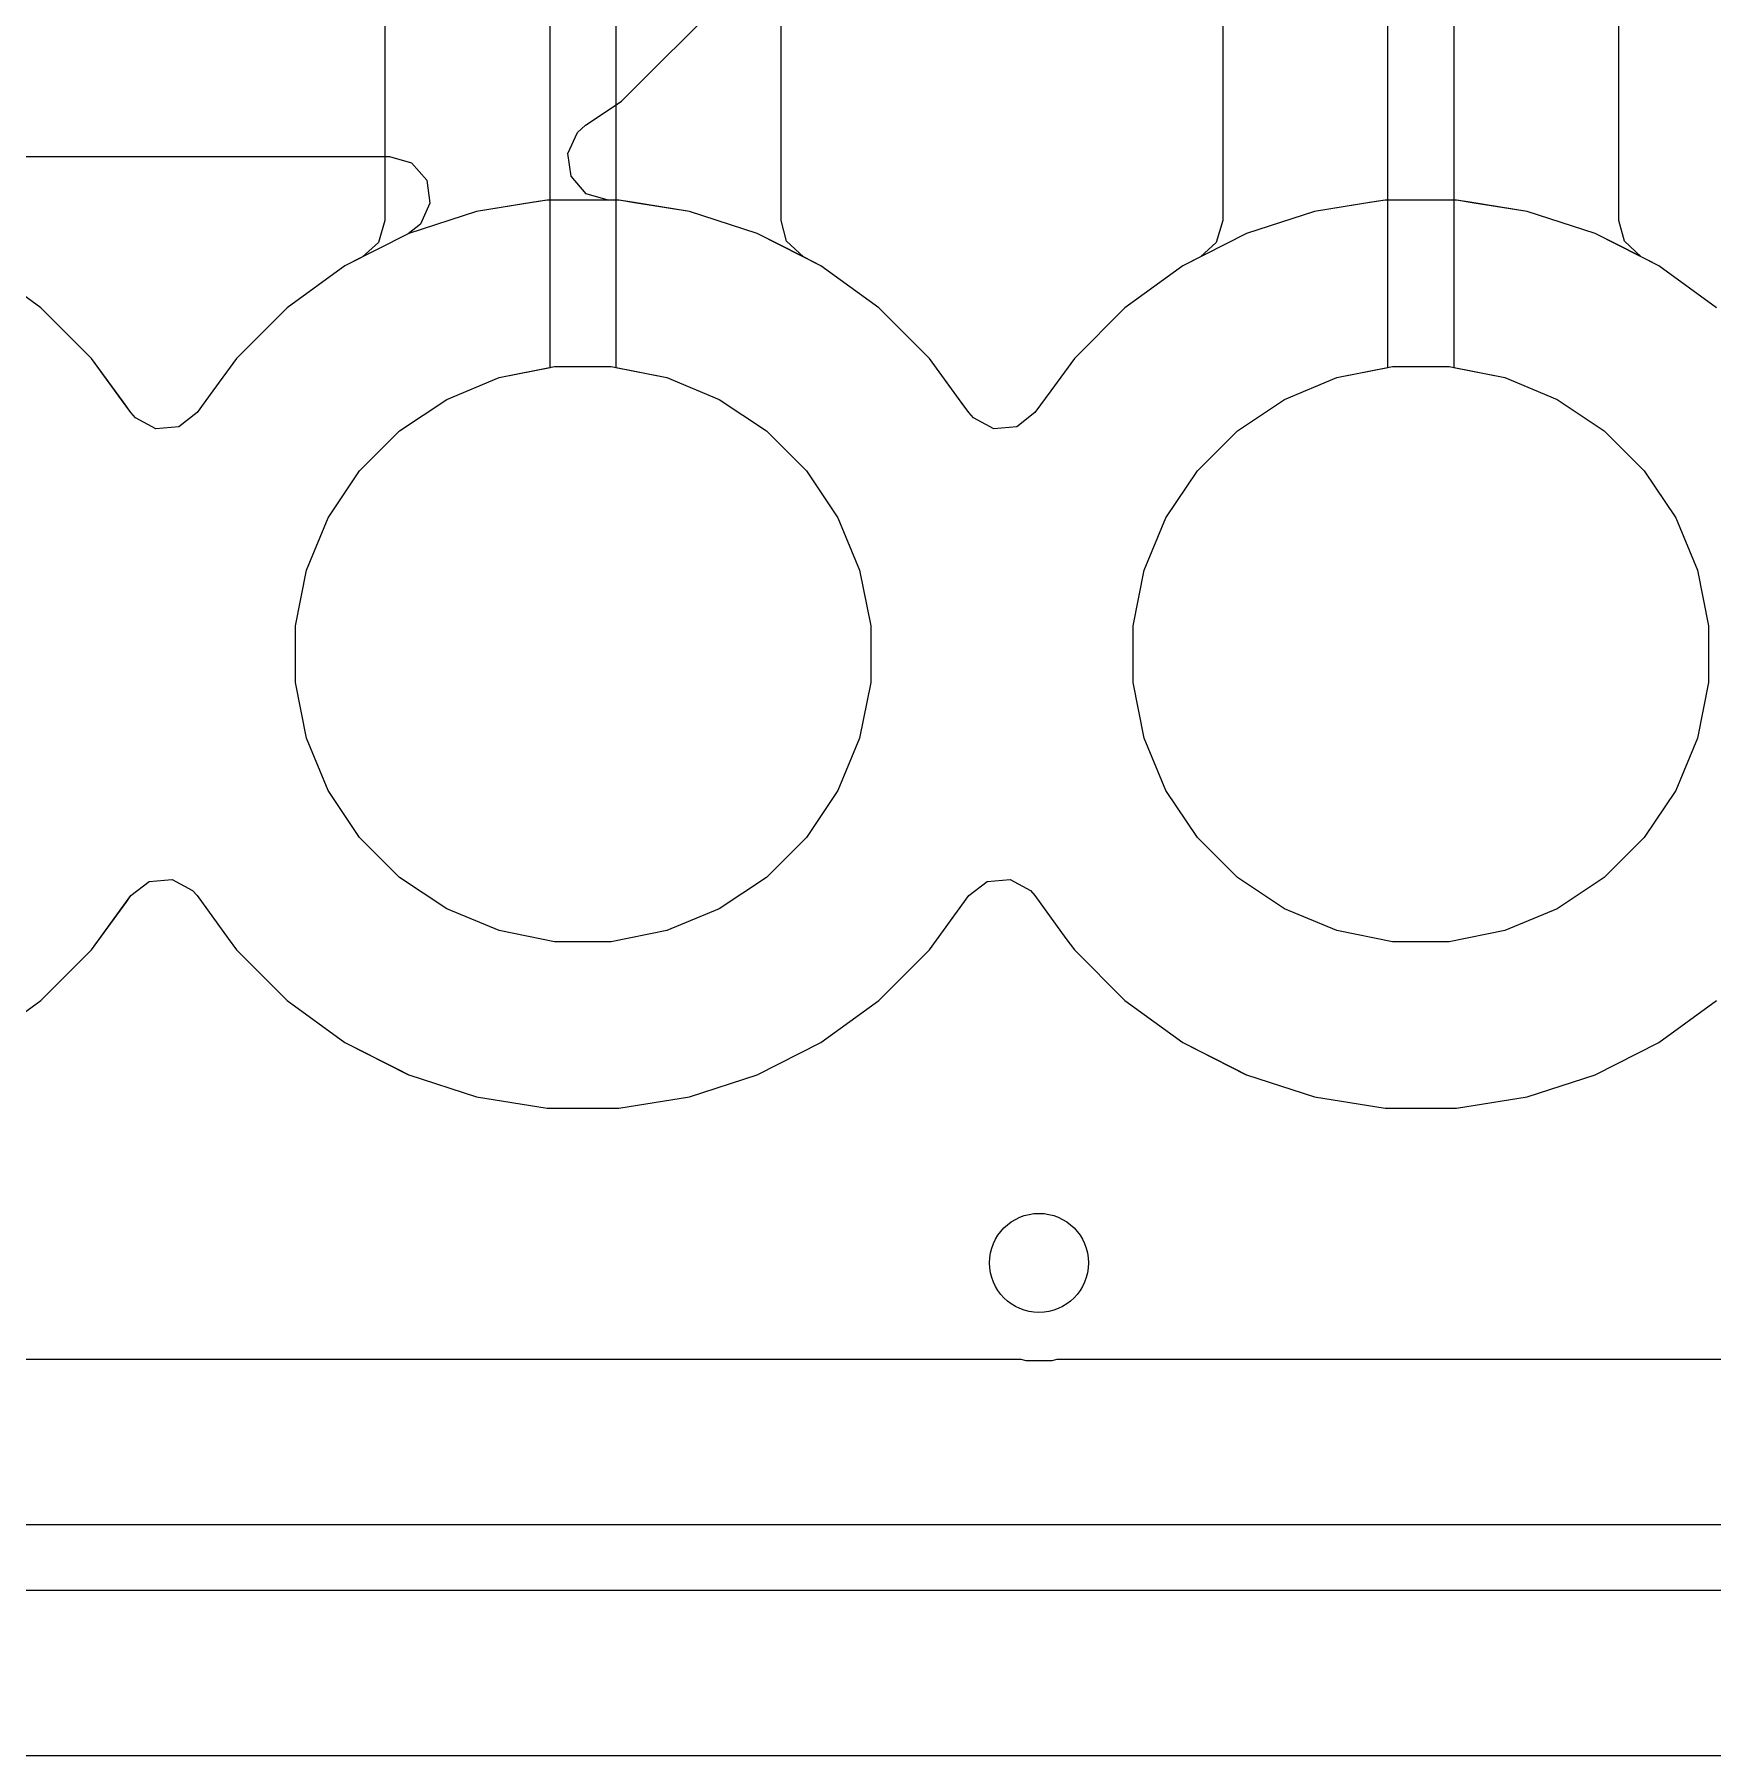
# Model space of a CAD drawing. Header units: inches. Extents: x 6.57 to 9.79, y -8.72 to -3.17.
# Drawn here: x 9.0731 to 9.2734, y -8.0355 to -7.8299 of the extents above; entities that cross this region are included whole.
import ezdxf

# ---------------------------------------------------------------- set-up
doc = ezdxf.new("R2010")
doc.units = ezdxf.units.IN
doc.header["$MEASUREMENT"] = 0
doc.layers.add('F.Cu', color=13, linetype='CONTINUOUS', true_color=0xc83434)

msp = doc.modelspace()

# ---------------------------------------------------------------- linework, layer by layer
at = {"layer": 'F.Cu', "linetype": 'CONTINUOUS'}
for p, q in [((9.14252, -7.71464), (9.14252, -7.86971)), ((9.13465, -7.86971), (9.13465, -7.71627)), ((9.16222, -7.85216), (9.16222, -7.71815)), ((9.11494, -7.72646), (9.11494, -7.85216)), ((9.14319, -7.83791), (9.17539, -7.80572)), ((9.23465, -7.86971), (9.23465, -7.81878)), ((9.24252, -7.81961), (9.24252, -7.86971)), ((9.21494, -7.82234), (9.21494, -7.85216)), ((9.26222, -7.85216), (9.26222, -7.82301)), ((9.14029, -7.83985), (9.14319, -7.83791)), ((9.13888, -7.84079), (9.14029, -7.83985)), ((9.13677, -7.84416), (9.13791, -7.84165)), ((9.13791, -7.84165), (9.13888, -7.84079)), ((9.06168, -7.84451), (9.11549, -7.84451)), ((9.11549, -7.84451), (9.11813, -7.84528)), ((9.13716, -7.84688), (9.13677, -7.84416)), ((9.11813, -7.84528), (9.11993, -7.84736)), ((9.11993, -7.84736), (9.12032, -7.85008)), ((9.13896, -7.84896), (9.13716, -7.84688)), ((9.12032, -7.85008), (9.11918, -7.85259)), ((9.13272, -7.84998), (9.12589, -7.85107)), ((9.13151, -7.85018), (9.12589, -7.85107)), ((9.13432, -7.84973), (9.13151, -7.85018)), ((9.13432, -7.84973), (9.13272, -7.84998)), ((9.14285, -7.84973), (9.13432, -7.84973)), ((9.14285, -7.84973), (9.13432, -7.84973)), ((9.1416, -7.84973), (9.13896, -7.84896)), ((9.14285, -7.84973), (9.1416, -7.84973)), ((9.14496, -7.85007), (9.14285, -7.84973)), ((9.14444, -7.84998), (9.14285, -7.84973)), ((9.14444, -7.84998), (9.14285, -7.84973)), ((9.15128, -7.85107), (9.14444, -7.84998)), ((9.15128, -7.85107), (9.14444, -7.84998)), ((9.15128, -7.85107), (9.14496, -7.85007)), ((9.23272, -7.84998), (9.22589, -7.85107)), ((9.23272, -7.84998), (9.22589, -7.85107)), ((9.23151, -7.85018), (9.22589, -7.85107)), ((9.23432, -7.84973), (9.23151, -7.85018)), ((9.23432, -7.84973), (9.23272, -7.84998)), ((9.23432, -7.84973), (9.23272, -7.84998)), ((9.24285, -7.84973), (9.23432, -7.84973)), ((9.24285, -7.84973), (9.23432, -7.84973)), ((9.24285, -7.84973), (9.23432, -7.84973)), ((9.24496, -7.85007), (9.24285, -7.84973)), ((9.24444, -7.84998), (9.24285, -7.84973)), ((9.24444, -7.84998), (9.24285, -7.84973)), ((9.25128, -7.85107), (9.24444, -7.84998)), ((9.25128, -7.85107), (9.24444, -7.84998)), ((9.25128, -7.85107), (9.24496, -7.85007)), ((9.11494, -7.85216), (9.11417, -7.8548)), ((9.11918, -7.85259), (9.1177, -7.85374)), ((9.12589, -7.85107), (9.11778, -7.8537)), ((9.12589, -7.85107), (9.11778, -7.8537)), ((9.12589, -7.85107), (9.12589, -7.85107)), ((9.12589, -7.85107), (9.12589, -7.85107)), ((9.15939, -7.8537), (9.15128, -7.85107)), ((9.15939, -7.8537), (9.15128, -7.85107)), ((9.15939, -7.8537), (9.15128, -7.85107)), ((9.16289, -7.85462), (9.16222, -7.85216)), ((9.21494, -7.85216), (9.21417, -7.8548)), ((9.22589, -7.85107), (9.21778, -7.8537)), ((9.22589, -7.85107), (9.21778, -7.8537)), ((9.22589, -7.85107), (9.21778, -7.8537)), ((9.22589, -7.85107), (9.22589, -7.85107)), ((9.22589, -7.85107), (9.22589, -7.85107)), ((9.22589, -7.85107), (9.22589, -7.85107)), ((9.25939, -7.8537), (9.25128, -7.85107)), ((9.25939, -7.8537), (9.25128, -7.85107)), ((9.25939, -7.8537), (9.25128, -7.85107)), ((9.26289, -7.85462), (9.26222, -7.85216)), ((9.11778, -7.8537), (9.11017, -7.85758)), ((9.11778, -7.8537), (9.11017, -7.85758)), ((9.1177, -7.85374), (9.11017, -7.85758)), ((9.16471, -7.85642), (9.15939, -7.8537)), ((9.16264, -7.85536), (9.15939, -7.8537)), ((9.16264, -7.85536), (9.15939, -7.8537)), ((9.16489, -7.85651), (9.16289, -7.85462)), ((9.21778, -7.8537), (9.21017, -7.85758)), ((9.21778, -7.8537), (9.21017, -7.85758)), ((9.21778, -7.8537), (9.21017, -7.85758)), ((9.26471, -7.85642), (9.25939, -7.8537)), ((9.26264, -7.85536), (9.25939, -7.8537)), ((9.26264, -7.85536), (9.25939, -7.8537)), ((9.26489, -7.85651), (9.26289, -7.85462)), ((9.11228, -7.85651), (9.11017, -7.85758)), ((9.11417, -7.8548), (9.11228, -7.85651)), ((9.16699, -7.85758), (9.16264, -7.85536)), ((9.16699, -7.85758), (9.16264, -7.85536)), ((9.16699, -7.85758), (9.16471, -7.85642)), ((9.16699, -7.85758), (9.16489, -7.85651)), ((9.21228, -7.85651), (9.21017, -7.85758)), ((9.21417, -7.8548), (9.21228, -7.85651)), ((9.26699, -7.85758), (9.26264, -7.85536)), ((9.26699, -7.85758), (9.26264, -7.85536)), ((9.26699, -7.85758), (9.26471, -7.85642)), ((9.26699, -7.85758), (9.26489, -7.85651)), ((9.07389, -7.86259), (9.06699, -7.85758)), ((9.07389, -7.86259), (9.06699, -7.85758)), ((9.07389, -7.86259), (9.06699, -7.85758)), ((9.07389, -7.86259), (9.06699, -7.85758)), ((9.11017, -7.85758), (9.10327, -7.86259)), ((9.11017, -7.85758), (9.10327, -7.86259)), ((9.11017, -7.85758), (9.10327, -7.86259)), ((9.11017, -7.85758), (9.10327, -7.86259)), ((9.17389, -7.86259), (9.16699, -7.85758)), ((9.16699, -7.85758), (9.16699, -7.85758)), ((9.16699, -7.85758), (9.16699, -7.85758)), ((9.17389, -7.86259), (9.16699, -7.85758)), ((9.17389, -7.86259), (9.16699, -7.85758)), ((9.17389, -7.86259), (9.16699, -7.85758)), ((9.21017, -7.85758), (9.20327, -7.86259)), ((9.21017, -7.85758), (9.20327, -7.86259)), ((9.21017, -7.85758), (9.20327, -7.86259)), ((9.21017, -7.85758), (9.20327, -7.86259)), ((9.27389, -7.86259), (9.26699, -7.85758)), ((9.26699, -7.85758), (9.26699, -7.85758)), ((9.26699, -7.85758), (9.26699, -7.85758)), ((9.27389, -7.86259), (9.26699, -7.85758)), ((9.27389, -7.86259), (9.26699, -7.85758)), ((9.27389, -7.86259), (9.26699, -7.85758)), ((9.07993, -7.86862), (9.07389, -7.86259)), ((9.07993, -7.86862), (9.07389, -7.86259)), ((9.07993, -7.86862), (9.07389, -7.86259)), ((9.07993, -7.86862), (9.07389, -7.86259)), ((9.10327, -7.86259), (9.09724, -7.86862)), ((9.10327, -7.86259), (9.09724, -7.86862)), ((9.10327, -7.86259), (9.09724, -7.86862)), ((9.10327, -7.86259), (9.09724, -7.86862)), ((9.17993, -7.86862), (9.17389, -7.86259)), ((9.17993, -7.86862), (9.17389, -7.86259)), ((9.17993, -7.86862), (9.17389, -7.86259)), ((9.17993, -7.86862), (9.17389, -7.86259)), ((9.20327, -7.86259), (9.19724, -7.86862)), ((9.20327, -7.86259), (9.19724, -7.86862)), ((9.20327, -7.86259), (9.19724, -7.86862)), ((9.20327, -7.86259), (9.19724, -7.86862)), ((9.08373, -7.87386), (9.07993, -7.86862)), ((9.08373, -7.87386), (9.07993, -7.86862)), ((9.08373, -7.87386), (9.07993, -7.86862)), ((9.08351, -7.87355), (9.07993, -7.86862)), ((9.09724, -7.86862), (9.09442, -7.87251)), ((9.09724, -7.86862), (9.09442, -7.87251)), ((9.09724, -7.86862), (9.09442, -7.87251)), ((9.09724, -7.86862), (9.09442, -7.87251)), ((9.09724, -7.86862), (9.09724, -7.86862)), ((9.09724, -7.86862), (9.09724, -7.86862)), ((9.09724, -7.86862), (9.09724, -7.86862)), ((9.09724, -7.86862), (9.09724, -7.86862)), ((9.09724, -7.86862), (9.09724, -7.86862)), ((9.09724, -7.86862), (9.09724, -7.86862)), ((9.09724, -7.86862), (9.09724, -7.86862)), ((9.09724, -7.86862), (9.09724, -7.86862)), ((9.18373, -7.87386), (9.17993, -7.86862)), ((9.18373, -7.87386), (9.17993, -7.86862)), ((9.18373, -7.87386), (9.17993, -7.86862)), ((9.18351, -7.87355), (9.17993, -7.86862)), ((9.19724, -7.86862), (9.19442, -7.87251)), ((9.19724, -7.86862), (9.19442, -7.87251)), ((9.19724, -7.86862), (9.19442, -7.87251)), ((9.19724, -7.86862), (9.19442, -7.87251)), ((9.19724, -7.86862), (9.19724, -7.86862)), ((9.19724, -7.86862), (9.19724, -7.86862)), ((9.19724, -7.86862), (9.19724, -7.86862)), ((9.19724, -7.86862), (9.19724, -7.86862)), ((9.19724, -7.86862), (9.19724, -7.86862)), ((9.19724, -7.86862), (9.19724, -7.86862)), ((9.19724, -7.86862), (9.19724, -7.86862)), ((9.19724, -7.86862), (9.19724, -7.86862)), ((9.12232, -7.87351), (9.12857, -7.87092)), ((9.12232, -7.87351), (9.12857, -7.87092)), ((9.12232, -7.87351), (9.12857, -7.87092)), ((9.12232, -7.87351), (9.12857, -7.87092)), ((9.12857, -7.87092), (9.1352, -7.8696)), ((9.12857, -7.87092), (9.1352, -7.8696)), ((9.12857, -7.87092), (9.1352, -7.8696)), ((9.12857, -7.87092), (9.13465, -7.86971)), ((9.1352, -7.8696), (9.14196, -7.8696)), ((9.1352, -7.8696), (9.14196, -7.8696)), ((9.1352, -7.8696), (9.14196, -7.8696)), ((9.14196, -7.8696), (9.1486, -7.87092)), ((9.14196, -7.8696), (9.1486, -7.87092)), ((9.14196, -7.8696), (9.1486, -7.87092)), ((9.14252, -7.86971), (9.1486, -7.87092)), ((9.1486, -7.87092), (9.15485, -7.87351)), ((9.1486, -7.87092), (9.15485, -7.87351)), ((9.1486, -7.87092), (9.15485, -7.87351)), ((9.1486, -7.87092), (9.15485, -7.87351)), ((9.22232, -7.87351), (9.22857, -7.87092)), ((9.22232, -7.87351), (9.22857, -7.87092)), ((9.22232, -7.87351), (9.22857, -7.87092)), ((9.22232, -7.87351), (9.22857, -7.87092)), ((9.22857, -7.87092), (9.2352, -7.8696)), ((9.22857, -7.87092), (9.2352, -7.8696)), ((9.22857, -7.87092), (9.2352, -7.8696)), ((9.22857, -7.87092), (9.23465, -7.86971)), ((9.2352, -7.8696), (9.24196, -7.8696)), ((9.2352, -7.8696), (9.24196, -7.8696)), ((9.2352, -7.8696), (9.24196, -7.8696)), ((9.24196, -7.8696), (9.2486, -7.87092)), ((9.24196, -7.8696), (9.2486, -7.87092)), ((9.24196, -7.8696), (9.2486, -7.87092)), ((9.24252, -7.86971), (9.2486, -7.87092)), ((9.2486, -7.87092), (9.25485, -7.87351)), ((9.2486, -7.87092), (9.25485, -7.87351)), ((9.2486, -7.87092), (9.25485, -7.87351)), ((9.2486, -7.87092), (9.25485, -7.87351)), ((9.09442, -7.87251), (9.09253, -7.8751)), ((9.09442, -7.87251), (9.09253, -7.8751)), ((9.09442, -7.87251), (9.09253, -7.8751)), ((9.09442, -7.87251), (9.09253, -7.8751)), ((9.19442, -7.87251), (9.19253, -7.8751)), ((9.19442, -7.87251), (9.19253, -7.8751)), ((9.19442, -7.87251), (9.19253, -7.8751)), ((9.19442, -7.87251), (9.19253, -7.8751)), ((9.08463, -7.8751), (9.08351, -7.87355)), ((9.08463, -7.8751), (9.08373, -7.87386)), ((9.08463, -7.8751), (9.08373, -7.87386)), ((9.08463, -7.8751), (9.08373, -7.87386)), ((9.08518, -7.87573), (9.08463, -7.8751)), ((9.08518, -7.87573), (9.08463, -7.8751)), ((9.08518, -7.87573), (9.08463, -7.8751)), ((9.08518, -7.87573), (9.08463, -7.8751)), ((9.09253, -7.8751), (9.09035, -7.87678)), ((9.09253, -7.8751), (9.09035, -7.87678)), ((9.09253, -7.8751), (9.09035, -7.87678)), ((9.09253, -7.8751), (9.09035, -7.87678)), ((9.1167, -7.87727), (9.12232, -7.87351)), ((9.1167, -7.87727), (9.12232, -7.87351)), ((9.1167, -7.87727), (9.12232, -7.87351)), ((9.1167, -7.87727), (9.12232, -7.87351)), ((9.15485, -7.87351), (9.16047, -7.87727)), ((9.15485, -7.87351), (9.16047, -7.87727)), ((9.15485, -7.87351), (9.16047, -7.87727)), ((9.15485, -7.87351), (9.16047, -7.87727)), ((9.18463, -7.8751), (9.18351, -7.87355)), ((9.18463, -7.8751), (9.18373, -7.87386)), ((9.18463, -7.8751), (9.18373, -7.87386)), ((9.18463, -7.8751), (9.18373, -7.87386)), ((9.18518, -7.87573), (9.18463, -7.8751)), ((9.18518, -7.87573), (9.18463, -7.8751)), ((9.18518, -7.87573), (9.18463, -7.8751)), ((9.18518, -7.87573), (9.18463, -7.8751)), ((9.19253, -7.8751), (9.19035, -7.87678)), ((9.19253, -7.8751), (9.19035, -7.87678)), ((9.19253, -7.8751), (9.19035, -7.87678)), ((9.19253, -7.8751), (9.19035, -7.87678)), ((9.2167, -7.87727), (9.22232, -7.87351)), ((9.2167, -7.87727), (9.22232, -7.87351)), ((9.2167, -7.87727), (9.22232, -7.87351)), ((9.2167, -7.87727), (9.22232, -7.87351)), ((9.25485, -7.87351), (9.26047, -7.87727)), ((9.25485, -7.87351), (9.26047, -7.87727)), ((9.25485, -7.87351), (9.26047, -7.87727)), ((9.25485, -7.87351), (9.26047, -7.87727)), ((9.08761, -7.87702), (9.08518, -7.87573)), ((9.08761, -7.87702), (9.08518, -7.87573)), ((9.08761, -7.87702), (9.08518, -7.87573)), ((9.08761, -7.87702), (9.08518, -7.87573)), ((9.09035, -7.87678), (9.08761, -7.87702)), ((9.09035, -7.87678), (9.08761, -7.87702)), ((9.09035, -7.87678), (9.08761, -7.87702)), ((9.09035, -7.87678), (9.08761, -7.87702)), ((9.11191, -7.88205), (9.1167, -7.87727)), ((9.11191, -7.88205), (9.1167, -7.87727)), ((9.11191, -7.88205), (9.1167, -7.87727)), ((9.11191, -7.88205), (9.1167, -7.87727)), ((9.16047, -7.87727), (9.16525, -7.88205)), ((9.16047, -7.87727), (9.16525, -7.88205)), ((9.16047, -7.87727), (9.16525, -7.88205)), ((9.16047, -7.87727), (9.16525, -7.88205)), ((9.18761, -7.87702), (9.18518, -7.87573)), ((9.18761, -7.87702), (9.18518, -7.87573)), ((9.18761, -7.87702), (9.18518, -7.87573)), ((9.18761, -7.87702), (9.18518, -7.87573)), ((9.19035, -7.87678), (9.18761, -7.87702)), ((9.19035, -7.87678), (9.18761, -7.87702)), ((9.19035, -7.87678), (9.18761, -7.87702)), ((9.19035, -7.87678), (9.18761, -7.87702)), ((9.21191, -7.88205), (9.2167, -7.87727)), ((9.21191, -7.88205), (9.2167, -7.87727)), ((9.21191, -7.88205), (9.2167, -7.87727)), ((9.21191, -7.88205), (9.2167, -7.87727)), ((9.26047, -7.87727), (9.26525, -7.88205)), ((9.26047, -7.87727), (9.26525, -7.88205)), ((9.26047, -7.87727), (9.26525, -7.88205)), ((9.26047, -7.87727), (9.26525, -7.88205)), ((9.10816, -7.88767), (9.11191, -7.88205)), ((9.10816, -7.88767), (9.11191, -7.88205)), ((9.10816, -7.88767), (9.11191, -7.88205)), ((9.10816, -7.88767), (9.11191, -7.88205)), ((9.16525, -7.88205), (9.16901, -7.88767)), ((9.16525, -7.88205), (9.16901, -7.88767)), ((9.16525, -7.88205), (9.16901, -7.88767)), ((9.16525, -7.88205), (9.16901, -7.88767)), ((9.20816, -7.88767), (9.21191, -7.88205)), ((9.20816, -7.88767), (9.21191, -7.88205)), ((9.20816, -7.88767), (9.21191, -7.88205)), ((9.20816, -7.88767), (9.21191, -7.88205)), ((9.26525, -7.88205), (9.26901, -7.88767)), ((9.26525, -7.88205), (9.26901, -7.88767)), ((9.26525, -7.88205), (9.26901, -7.88767)), ((9.26525, -7.88205), (9.26901, -7.88767)), ((9.10557, -7.89392), (9.10816, -7.88767)), ((9.10557, -7.89392), (9.10816, -7.88767)), ((9.10557, -7.89392), (9.10816, -7.88767)), ((9.10557, -7.89392), (9.10816, -7.88767)), ((9.16901, -7.88767), (9.1716, -7.89392)), ((9.16901, -7.88767), (9.1716, -7.89392)), ((9.16901, -7.88767), (9.1716, -7.89392)), ((9.16901, -7.88767), (9.1716, -7.89392)), ((9.20557, -7.89392), (9.20816, -7.88767)), ((9.20557, -7.89392), (9.20816, -7.88767)), ((9.20557, -7.89392), (9.20816, -7.88767)), ((9.20557, -7.89392), (9.20816, -7.88767)), ((9.26901, -7.88767), (9.2716, -7.89392)), ((9.26901, -7.88767), (9.2716, -7.89392)), ((9.26901, -7.88767), (9.2716, -7.89392)), ((9.26901, -7.88767), (9.2716, -7.89392)), ((9.10425, -7.90056), (9.10557, -7.89392)), ((9.10425, -7.90056), (9.10557, -7.89392)), ((9.10425, -7.90056), (9.10557, -7.89392)), ((9.10425, -7.90056), (9.10557, -7.89392)), ((9.1716, -7.89392), (9.17292, -7.90056)), ((9.1716, -7.89392), (9.17292, -7.90056)), ((9.1716, -7.89392), (9.17292, -7.90056)), ((9.1716, -7.89392), (9.17292, -7.90056)), ((9.20425, -7.90056), (9.20557, -7.89392)), ((9.20425, -7.90056), (9.20557, -7.89392)), ((9.20425, -7.90056), (9.20557, -7.89392)), ((9.20425, -7.90056), (9.20557, -7.89392)), ((9.2716, -7.89392), (9.27292, -7.90056)), ((9.2716, -7.89392), (9.27292, -7.90056)), ((9.2716, -7.89392), (9.27292, -7.90056)), ((9.2716, -7.89392), (9.27292, -7.90056)), ((9.10425, -7.90732), (9.10425, -7.90056)), ((9.10425, -7.90732), (9.10425, -7.90056)), ((9.10425, -7.90732), (9.10425, -7.90056)), ((9.10425, -7.90732), (9.10425, -7.90056)), ((9.17292, -7.90056), (9.17292, -7.90732)), ((9.17292, -7.90056), (9.17292, -7.90732)), ((9.17292, -7.90056), (9.17292, -7.90732)), ((9.17292, -7.90056), (9.17292, -7.90732)), ((9.20425, -7.90732), (9.20425, -7.90056)), ((9.20425, -7.90732), (9.20425, -7.90056)), ((9.20425, -7.90732), (9.20425, -7.90056)), ((9.20425, -7.90732), (9.20425, -7.90056)), ((9.27292, -7.90056), (9.27292, -7.90732)), ((9.27292, -7.90056), (9.27292, -7.90732)), ((9.27292, -7.90056), (9.27292, -7.90732)), ((9.27292, -7.90056), (9.27292, -7.90732)), ((9.10557, -7.91395), (9.10425, -7.90732)), ((9.10557, -7.91395), (9.10425, -7.90732)), ((9.10557, -7.91395), (9.10425, -7.90732)), ((9.10557, -7.91395), (9.10425, -7.90732)), ((9.17292, -7.90732), (9.1716, -7.91395)), ((9.17292, -7.90732), (9.1716, -7.91395)), ((9.17292, -7.90732), (9.1716, -7.91395)), ((9.17292, -7.90732), (9.1716, -7.91395)), ((9.20557, -7.91395), (9.20425, -7.90732)), ((9.20557, -7.91395), (9.20425, -7.90732)), ((9.20557, -7.91395), (9.20425, -7.90732)), ((9.20557, -7.91395), (9.20425, -7.90732)), ((9.27292, -7.90732), (9.2716, -7.91395)), ((9.27292, -7.90732), (9.2716, -7.91395)), ((9.27292, -7.90732), (9.2716, -7.91395)), ((9.27292, -7.90732), (9.2716, -7.91395)), ((9.10816, -7.9202), (9.10557, -7.91395)), ((9.10816, -7.9202), (9.10557, -7.91395)), ((9.10816, -7.9202), (9.10557, -7.91395)), ((9.10816, -7.9202), (9.10557, -7.91395)), ((9.1716, -7.91395), (9.16901, -7.9202)), ((9.1716, -7.91395), (9.16901, -7.9202)), ((9.1716, -7.91395), (9.16901, -7.9202)), ((9.1716, -7.91395), (9.16901, -7.9202)), ((9.20816, -7.9202), (9.20557, -7.91395)), ((9.20816, -7.9202), (9.20557, -7.91395)), ((9.20816, -7.9202), (9.20557, -7.91395)), ((9.20816, -7.9202), (9.20557, -7.91395)), ((9.2716, -7.91395), (9.26901, -7.9202)), ((9.2716, -7.91395), (9.26901, -7.9202)), ((9.2716, -7.91395), (9.26901, -7.9202)), ((9.2716, -7.91395), (9.26901, -7.9202)), ((9.11191, -7.92582), (9.10816, -7.9202)), ((9.11191, -7.92582), (9.10816, -7.9202)), ((9.11191, -7.92582), (9.10816, -7.9202)), ((9.11191, -7.92582), (9.10816, -7.9202)), ((9.16901, -7.9202), (9.16525, -7.92582)), ((9.16901, -7.9202), (9.16525, -7.92582)), ((9.16901, -7.9202), (9.16525, -7.92582)), ((9.16901, -7.9202), (9.16525, -7.92582)), ((9.21191, -7.92582), (9.20816, -7.9202)), ((9.21191, -7.92582), (9.20816, -7.9202)), ((9.21191, -7.92582), (9.20816, -7.9202)), ((9.21191, -7.92582), (9.20816, -7.9202)), ((9.26901, -7.9202), (9.26525, -7.92582)), ((9.26901, -7.9202), (9.26525, -7.92582)), ((9.26901, -7.9202), (9.26525, -7.92582)), ((9.26901, -7.9202), (9.26525, -7.92582)), ((9.1167, -7.93061), (9.11191, -7.92582)), ((9.1167, -7.93061), (9.11191, -7.92582)), ((9.1167, -7.93061), (9.11191, -7.92582)), ((9.1167, -7.93061), (9.11191, -7.92582)), ((9.16525, -7.92582), (9.16047, -7.93061)), ((9.16525, -7.92582), (9.16047, -7.93061)), ((9.16525, -7.92582), (9.16047, -7.93061)), ((9.16525, -7.92582), (9.16047, -7.93061)), ((9.2167, -7.93061), (9.21191, -7.92582)), ((9.2167, -7.93061), (9.21191, -7.92582)), ((9.2167, -7.93061), (9.21191, -7.92582)), ((9.2167, -7.93061), (9.21191, -7.92582)), ((9.26525, -7.92582), (9.26047, -7.93061)), ((9.26525, -7.92582), (9.26047, -7.93061)), ((9.26525, -7.92582), (9.26047, -7.93061)), ((9.26525, -7.92582), (9.26047, -7.93061)), ((9.12232, -7.93436), (9.1167, -7.93061)), ((9.12232, -7.93436), (9.1167, -7.93061)), ((9.12232, -7.93436), (9.1167, -7.93061)), ((9.12232, -7.93436), (9.1167, -7.93061)), ((9.16047, -7.93061), (9.15485, -7.93436)), ((9.16047, -7.93061), (9.15485, -7.93436)), ((9.16047, -7.93061), (9.15485, -7.93436)), ((9.16047, -7.93061), (9.15485, -7.93436)), ((9.22232, -7.93436), (9.2167, -7.93061)), ((9.22232, -7.93436), (9.2167, -7.93061)), ((9.22232, -7.93436), (9.2167, -7.93061)), ((9.22232, -7.93436), (9.2167, -7.93061)), ((9.26047, -7.93061), (9.25485, -7.93436)), ((9.26047, -7.93061), (9.25485, -7.93436)), ((9.26047, -7.93061), (9.25485, -7.93436)), ((9.26047, -7.93061), (9.25485, -7.93436)), ((9.07993, -7.93925), (9.08463, -7.93277)), ((9.07993, -7.93925), (9.08463, -7.93277)), ((9.07993, -7.93925), (9.08463, -7.93277)), ((9.08412, -7.93348), (9.08463, -7.93277)), ((9.08463, -7.93277), (9.08681, -7.93109)), ((9.08463, -7.93277), (9.08681, -7.93109)), ((9.08463, -7.93277), (9.08681, -7.93109)), ((9.08463, -7.93277), (9.08681, -7.93109)), ((9.08681, -7.93109), (9.08955, -7.93086)), ((9.08681, -7.93109), (9.08955, -7.93086)), ((9.08681, -7.93109), (9.08955, -7.93086)), ((9.08681, -7.93109), (9.08955, -7.93086)), ((9.08955, -7.93086), (9.09199, -7.93214)), ((9.08955, -7.93086), (9.09199, -7.93214)), ((9.08955, -7.93086), (9.09199, -7.93214)), ((9.08955, -7.93086), (9.09199, -7.93214)), ((9.09199, -7.93214), (9.09253, -7.93277)), ((9.09199, -7.93214), (9.09253, -7.93277)), ((9.09199, -7.93214), (9.09253, -7.93277)), ((9.09199, -7.93214), (9.09253, -7.93277)), ((9.09253, -7.93277), (9.09623, -7.93787)), ((9.09253, -7.93277), (9.09623, -7.93787)), ((9.09253, -7.93277), (9.09623, -7.93787)), ((9.09253, -7.93277), (9.09623, -7.93787)), ((9.17993, -7.93925), (9.18463, -7.93277)), ((9.17993, -7.93925), (9.18463, -7.93277)), ((9.17993, -7.93925), (9.18463, -7.93277)), ((9.18412, -7.93348), (9.18463, -7.93277)), ((9.18463, -7.93277), (9.18681, -7.93109)), ((9.18463, -7.93277), (9.18681, -7.93109)), ((9.18463, -7.93277), (9.18681, -7.93109)), ((9.18463, -7.93277), (9.18681, -7.93109)), ((9.18681, -7.93109), (9.18955, -7.93086)), ((9.18681, -7.93109), (9.18955, -7.93086)), ((9.18681, -7.93109), (9.18955, -7.93086)), ((9.18681, -7.93109), (9.18955, -7.93086)), ((9.18955, -7.93086), (9.19199, -7.93214)), ((9.18955, -7.93086), (9.19199, -7.93214)), ((9.18955, -7.93086), (9.19199, -7.93214)), ((9.18955, -7.93086), (9.19199, -7.93214)), ((9.19199, -7.93214), (9.19253, -7.93277)), ((9.19199, -7.93214), (9.19253, -7.93277)), ((9.19199, -7.93214), (9.19253, -7.93277)), ((9.19199, -7.93214), (9.19253, -7.93277)), ((9.19253, -7.93277), (9.19623, -7.93787)), ((9.19253, -7.93277), (9.19623, -7.93787)), ((9.19253, -7.93277), (9.19623, -7.93787)), ((9.19253, -7.93277), (9.19623, -7.93787)), ((9.07993, -7.93925), (9.08412, -7.93348)), ((9.12857, -7.93695), (9.12232, -7.93436)), ((9.12857, -7.93695), (9.12232, -7.93436)), ((9.12857, -7.93695), (9.12232, -7.93436)), ((9.12857, -7.93695), (9.12232, -7.93436)), ((9.15485, -7.93436), (9.1486, -7.93695)), ((9.15485, -7.93436), (9.1486, -7.93695)), ((9.15485, -7.93436), (9.1486, -7.93695)), ((9.15485, -7.93436), (9.1486, -7.93695)), ((9.17993, -7.93925), (9.18412, -7.93348)), ((9.22857, -7.93695), (9.22232, -7.93436)), ((9.22857, -7.93695), (9.22232, -7.93436)), ((9.22857, -7.93695), (9.22232, -7.93436)), ((9.22857, -7.93695), (9.22232, -7.93436)), ((9.25485, -7.93436), (9.2486, -7.93695)), ((9.25485, -7.93436), (9.2486, -7.93695)), ((9.25485, -7.93436), (9.2486, -7.93695)), ((9.25485, -7.93436), (9.2486, -7.93695)), ((9.1352, -7.93827), (9.12857, -7.93695)), ((9.1352, -7.93827), (9.12857, -7.93695)), ((9.1352, -7.93827), (9.12857, -7.93695)), ((9.1352, -7.93827), (9.12857, -7.93695)), ((9.1486, -7.93695), (9.14196, -7.93827)), ((9.1486, -7.93695), (9.14196, -7.93827)), ((9.1486, -7.93695), (9.14196, -7.93827)), ((9.1486, -7.93695), (9.14196, -7.93827)), ((9.2352, -7.93827), (9.22857, -7.93695)), ((9.2352, -7.93827), (9.22857, -7.93695)), ((9.2352, -7.93827), (9.22857, -7.93695)), ((9.2352, -7.93827), (9.22857, -7.93695)), ((9.2486, -7.93695), (9.24196, -7.93827)), ((9.2486, -7.93695), (9.24196, -7.93827)), ((9.2486, -7.93695), (9.24196, -7.93827)), ((9.2486, -7.93695), (9.24196, -7.93827)), ((9.09623, -7.93787), (9.09724, -7.93925)), ((9.09623, -7.93787), (9.09724, -7.93925)), ((9.09623, -7.93787), (9.09724, -7.93925)), ((9.09623, -7.93787), (9.09724, -7.93925)), ((9.14196, -7.93827), (9.1352, -7.93827)), ((9.14196, -7.93827), (9.1352, -7.93827)), ((9.14196, -7.93827), (9.1352, -7.93827)), ((9.14196, -7.93827), (9.1352, -7.93827)), ((9.19623, -7.93787), (9.19724, -7.93925)), ((9.19623, -7.93787), (9.19724, -7.93925)), ((9.19623, -7.93787), (9.19724, -7.93925)), ((9.19623, -7.93787), (9.19724, -7.93925)), ((9.24196, -7.93827), (9.2352, -7.93827)), ((9.24196, -7.93827), (9.2352, -7.93827)), ((9.24196, -7.93827), (9.2352, -7.93827)), ((9.24196, -7.93827), (9.2352, -7.93827)), ((9.07389, -7.94528), (9.07993, -7.93925)), ((9.07389, -7.94528), (9.07993, -7.93925)), ((9.07389, -7.94528), (9.07993, -7.93925)), ((9.07389, -7.94528), (9.07993, -7.93925)), ((9.09724, -7.93925), (9.10327, -7.94528)), ((9.09724, -7.93925), (9.10327, -7.94528)), ((9.09724, -7.93925), (9.10327, -7.94528)), ((9.09724, -7.93925), (9.10327, -7.94528)), ((9.17389, -7.94528), (9.17993, -7.93925)), ((9.17389, -7.94528), (9.17993, -7.93925)), ((9.17389, -7.94528), (9.17993, -7.93925)), ((9.17389, -7.94528), (9.17993, -7.93925)), ((9.19724, -7.93925), (9.20327, -7.94528)), ((9.19724, -7.93925), (9.20327, -7.94528)), ((9.19724, -7.93925), (9.20327, -7.94528)), ((9.19724, -7.93925), (9.20327, -7.94528)), ((9.06699, -7.9503), (9.07389, -7.94528)), ((9.06699, -7.9503), (9.07389, -7.94528)), ((9.06699, -7.9503), (9.07389, -7.94528)), ((9.06699, -7.9503), (9.07389, -7.94528)), ((9.10327, -7.94528), (9.11017, -7.9503)), ((9.10327, -7.94528), (9.11017, -7.9503)), ((9.10327, -7.94528), (9.11017, -7.9503)), ((9.10327, -7.94528), (9.11017, -7.9503)), ((9.16699, -7.9503), (9.17389, -7.94528)), ((9.16699, -7.9503), (9.17389, -7.94528)), ((9.16699, -7.9503), (9.17389, -7.94528)), ((9.16699, -7.9503), (9.17389, -7.94528)), ((9.20327, -7.94528), (9.21017, -7.9503)), ((9.20327, -7.94528), (9.21017, -7.9503)), ((9.20327, -7.94528), (9.21017, -7.9503)), ((9.20327, -7.94528), (9.21017, -7.9503)), ((9.26699, -7.9503), (9.27389, -7.94528)), ((9.26699, -7.9503), (9.27389, -7.94528)), ((9.26699, -7.9503), (9.27389, -7.94528)), ((9.26699, -7.9503), (9.27389, -7.94528)), ((9.11017, -7.9503), (9.11774, -7.95415)), ((9.11017, -7.9503), (9.11632, -7.95343)), ((9.11017, -7.9503), (9.11774, -7.95415)), ((9.11017, -7.9503), (9.11774, -7.95415)), ((9.15939, -7.95417), (9.16699, -7.9503)), ((9.15939, -7.95417), (9.16699, -7.9503)), ((9.15939, -7.95417), (9.16699, -7.9503)), ((9.15939, -7.95417), (9.16699, -7.9503)), ((9.21017, -7.9503), (9.21774, -7.95415)), ((9.21017, -7.9503), (9.21632, -7.95343)), ((9.21017, -7.9503), (9.21774, -7.95415)), ((9.21017, -7.9503), (9.21774, -7.95415)), ((9.25939, -7.95417), (9.26699, -7.9503)), ((9.25939, -7.95417), (9.26699, -7.9503)), ((9.25939, -7.95417), (9.26699, -7.9503)), ((9.25939, -7.95417), (9.26699, -7.9503)), ((9.11632, -7.95343), (9.11778, -7.95417)), ((9.21632, -7.95343), (9.21778, -7.95417)), ((9.11774, -7.95415), (9.11778, -7.95417)), ((9.11774, -7.95415), (9.11778, -7.95417)), ((9.11774, -7.95415), (9.11778, -7.95417)), ((9.11778, -7.95417), (9.12589, -7.95681)), ((9.11778, -7.95417), (9.12589, -7.95681)), ((9.11778, -7.95417), (9.12589, -7.95681)), ((9.11778, -7.95417), (9.12589, -7.95681)), ((9.15128, -7.95681), (9.15939, -7.95417)), ((9.15128, -7.95681), (9.15939, -7.95417)), ((9.15128, -7.95681), (9.15939, -7.95417)), ((9.15128, -7.95681), (9.15939, -7.95417)), ((9.15939, -7.95417), (9.15939, -7.95417)), ((9.15939, -7.95417), (9.15939, -7.95417)), ((9.15939, -7.95417), (9.15939, -7.95417)), ((9.15939, -7.95417), (9.15939, -7.95417)), ((9.15939, -7.95417), (9.15939, -7.95417)), ((9.15939, -7.95417), (9.15939, -7.95417)), ((9.15939, -7.95417), (9.15939, -7.95417)), ((9.15939, -7.95417), (9.15939, -7.95417)), ((9.21774, -7.95415), (9.21778, -7.95417)), ((9.21774, -7.95415), (9.21778, -7.95417)), ((9.21774, -7.95415), (9.21778, -7.95417)), ((9.21778, -7.95417), (9.22589, -7.95681)), ((9.21778, -7.95417), (9.22589, -7.95681)), ((9.21778, -7.95417), (9.22589, -7.95681)), ((9.21778, -7.95417), (9.22589, -7.95681)), ((9.25128, -7.95681), (9.25939, -7.95417)), ((9.25128, -7.95681), (9.25939, -7.95417)), ((9.25128, -7.95681), (9.25939, -7.95417)), ((9.25128, -7.95681), (9.25939, -7.95417)), ((9.25939, -7.95417), (9.25939, -7.95417)), ((9.25939, -7.95417), (9.25939, -7.95417)), ((9.25939, -7.95417), (9.25939, -7.95417)), ((9.25939, -7.95417), (9.25939, -7.95417)), ((9.25939, -7.95417), (9.25939, -7.95417)), ((9.25939, -7.95417), (9.25939, -7.95417)), ((9.25939, -7.95417), (9.25939, -7.95417)), ((9.25939, -7.95417), (9.25939, -7.95417)), ((9.12589, -7.95681), (9.12589, -7.95681)), ((9.12589, -7.95681), (9.12589, -7.95681)), ((9.12589, -7.95681), (9.13432, -7.95814)), ((9.12589, -7.95681), (9.12589, -7.95681)), ((9.12589, -7.95681), (9.12589, -7.95681)), ((9.12589, -7.95681), (9.13432, -7.95814)), ((9.12589, -7.95681), (9.12589, -7.95681)), ((9.12589, -7.95681), (9.12589, -7.95681)), ((9.12589, -7.95681), (9.13432, -7.95814)), ((9.12589, -7.95681), (9.12589, -7.95681)), ((9.12589, -7.95681), (9.12589, -7.95681)), ((9.12589, -7.95681), (9.13432, -7.95814)), ((9.14285, -7.95814), (9.15128, -7.95681)), ((9.14285, -7.95814), (9.15128, -7.95681)), ((9.14285, -7.95814), (9.15128, -7.95681)), ((9.14285, -7.95814), (9.15128, -7.95681)), ((9.15128, -7.95681), (9.15128, -7.95681)), ((9.15128, -7.95681), (9.15128, -7.95681)), ((9.15128, -7.95681), (9.15128, -7.95681)), ((9.15128, -7.95681), (9.15128, -7.95681)), ((9.15128, -7.95681), (9.15128, -7.95681)), ((9.15128, -7.95681), (9.15128, -7.95681)), ((9.15128, -7.95681), (9.15128, -7.95681)), ((9.15128, -7.95681), (9.15128, -7.95681)), ((9.22589, -7.95681), (9.22589, -7.95681)), ((9.22589, -7.95681), (9.22589, -7.95681)), ((9.22589, -7.95681), (9.23432, -7.95814)), ((9.22589, -7.95681), (9.22589, -7.95681)), ((9.22589, -7.95681), (9.22589, -7.95681)), ((9.22589, -7.95681), (9.23432, -7.95814)), ((9.22589, -7.95681), (9.22589, -7.95681)), ((9.22589, -7.95681), (9.22589, -7.95681)), ((9.22589, -7.95681), (9.23432, -7.95814)), ((9.22589, -7.95681), (9.22589, -7.95681)), ((9.22589, -7.95681), (9.22589, -7.95681)), ((9.22589, -7.95681), (9.23432, -7.95814)), ((9.24285, -7.95814), (9.25128, -7.95681)), ((9.24285, -7.95814), (9.25128, -7.95681)), ((9.24285, -7.95814), (9.25128, -7.95681)), ((9.24285, -7.95814), (9.25128, -7.95681)), ((9.25128, -7.95681), (9.25128, -7.95681)), ((9.25128, -7.95681), (9.25128, -7.95681)), ((9.25128, -7.95681), (9.25128, -7.95681)), ((9.25128, -7.95681), (9.25128, -7.95681)), ((9.25128, -7.95681), (9.25128, -7.95681)), ((9.25128, -7.95681), (9.25128, -7.95681)), ((9.25128, -7.95681), (9.25128, -7.95681)), ((9.25128, -7.95681), (9.25128, -7.95681)), ((9.13432, -7.95814), (9.13432, -7.95814)), ((9.13432, -7.95814), (9.14285, -7.95814)), ((9.13432, -7.95814), (9.13432, -7.95814)), ((9.13432, -7.95814), (9.14285, -7.95814)), ((9.13432, -7.95814), (9.13432, -7.95814)), ((9.13432, -7.95814), (9.14285, -7.95814)), ((9.13432, -7.95814), (9.13432, -7.95814)), ((9.13432, -7.95814), (9.14285, -7.95814)), ((9.14285, -7.95814), (9.14285, -7.95814)), ((9.14285, -7.95814), (9.14285, -7.95814)), ((9.14285, -7.95814), (9.14285, -7.95814)), ((9.14285, -7.95814), (9.14285, -7.95814)), ((9.23432, -7.95814), (9.23432, -7.95814)), ((9.23432, -7.95814), (9.24285, -7.95814)), ((9.23432, -7.95814), (9.23432, -7.95814)), ((9.23432, -7.95814), (9.24285, -7.95814)), ((9.23432, -7.95814), (9.23432, -7.95814)), ((9.23432, -7.95814), (9.24285, -7.95814)), ((9.23432, -7.95814), (9.23432, -7.95814)), ((9.23432, -7.95814), (9.24285, -7.95814)), ((9.24285, -7.95814), (9.24285, -7.95814)), ((9.24285, -7.95814), (9.24285, -7.95814)), ((9.24285, -7.95814), (9.24285, -7.95814)), ((9.24285, -7.95814), (9.24285, -7.95814)), ((9.19088, -7.98817), (8.80235, -7.98817)), ((9.19146, -7.98833), (9.19088, -7.98817)), ((9.19455, -7.98833), (9.19146, -7.98833)), ((9.19513, -7.98817), (9.19455, -7.98833)), ((9.41889, -7.98817), (9.19513, -7.98817)), ((8.7906, -8.00787), (9.42908, -8.00787)), ((9.43071, -8.01575), (8.7906, -8.01575)), ((8.80235, -8.03545), (9.4273, -8.03545))]:
    msp.add_line(p, q, dxfattribs=at)
at = {"layer": 'F.Cu'}
msp.add_circle((9.19301, -7.97662), 0.00591, dxfattribs=at)
msp.add_circle((9.19301, -7.97662), 0.00591, dxfattribs=at)
msp.add_circle((9.19301, -7.97662), 0.00591, dxfattribs=at)
msp.add_circle((9.19301, -7.97662), 0.00591, dxfattribs=at)

doc.saveas('drawing.dxf')
